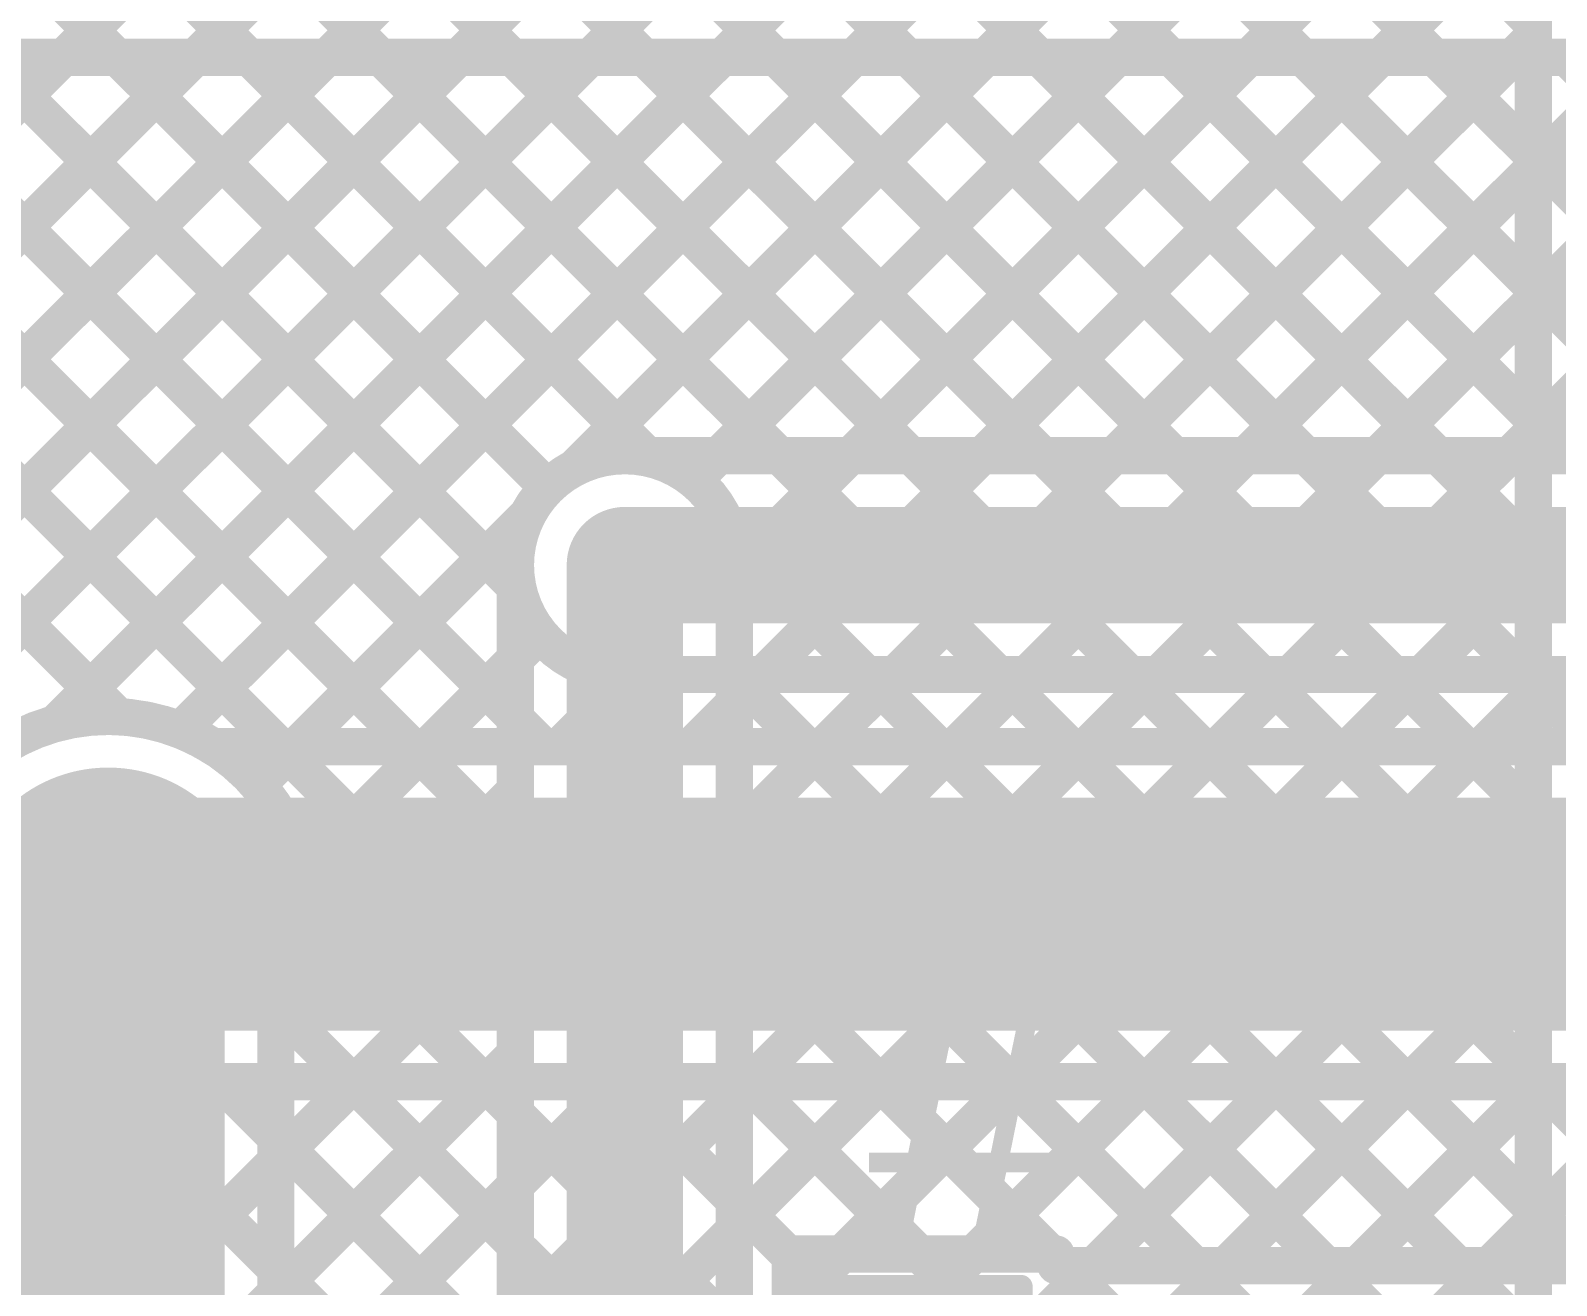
# Model space of a CAD drawing. Header units: millimetres. Extents: x 0 to 214, y 0 to 214.
# Drawn here: x 4.6023 to 4.93, y 1.5282 to 1.7979 of the extents above; entities that cross this region are included whole.
import ezdxf

# ---------------------------------------------------------------- set-up
doc = ezdxf.new("R2010")
doc.units = ezdxf.units.MM
doc.header["$MEASUREMENT"] = 0
for name, color, linetype in [('BottomLayer', 5, 'Continuous'), ('BottomSolder', 6, 'Continuous'), ('TopLayer', 1, 'Continuous'), ('TopOverlay', 2, 'Continuous'), ('TopPaste', 8, 'Continuous'), ('TopSolder', 216, 'Continuous'), ('ViaHoleLayer', 16, 'Continuous')]:
    doc.layers.add(name, color=color, linetype=linetype)
doc.styles.add('Arial', font='', dxfattribs={"height": 0.2})
doc.styles.get('Arial').set_extended_font_data('Arial')

# ---------------------------------------------------------------- blocks, each defined once
blk = doc.blocks.new('RES_0603_206')
at = {"layer": 'TopLayer'}
for points in [[(-0.015, 0.0175), (-0.015, -0.0175), (-0.045, -0.0175), (-0.045, 0.0175)], [(0.045, 0.0175), (0.045, -0.0175), (0.015, -0.0175), (0.015, 0.0175)]]:
    blk.add_hatch(color=1, dxfattribs=at).paths.add_polyline_path(points)
at = {"layer": 'TopPaste'}
for points in [[(-0.015, 0.0175), (-0.015, -0.0175), (-0.045, -0.0175), (-0.045, 0.0175)], [(0.045, 0.0175), (0.045, -0.0175), (0.015, -0.0175), (0.015, 0.0175)]]:
    blk.add_hatch(color=8, dxfattribs=at).paths.add_polyline_path(points)
at = {"layer": 'TopSolder'}
for points in [[(-0.011, 0.0215), (-0.011, -0.0215), (-0.049, -0.0215), (-0.049, 0.0215)], [(0.049, 0.0215), (0.049, -0.0215), (0.011, -0.0215), (0.011, 0.0215)]]:
    blk.add_hatch(color=216, dxfattribs=at).paths.add_polyline_path(points)
at = {"layer": 'TopOverlay', "const_width": 0.005}
for points in [[(-0.049, 0.021), (0.049, 0.021)], [(-0.049, 0.021), (-0.049, -0.021)], [(0.049, 0.021), (0.049, -0.021)], [(-0.049, -0.021), (0.049, -0.021)]]:
    blk.add_lwpolyline(points, dxfattribs=at)
at = {"layer": 'TopOverlay', "const_width": 0.0025}
for points in [[(-0.05025, 0.021, 1), (-0.04775, 0.021, 1)], [(-0.05025, 0.021, 1), (-0.04775, 0.021, 1)], [(0.04775, 0.021, 1), (0.05025, 0.021, 1)], [(0.04775, 0.021, 1), (0.05025, 0.021, 1)], [(-0.05025, -0.021, 1), (-0.04775, -0.021, 1)], [(-0.05025, -0.021, 1), (-0.04775, -0.021, 1)], [(0.04775, -0.021, 1), (0.05025, -0.021, 1)], [(0.04775, -0.021, 1), (0.05025, -0.021, 1)]]:
    blk.add_lwpolyline(points, format="xyb", close=True, dxfattribs=at)

msp = doc.modelspace()

# ---------------------------------------------------------------- hatches: boundary and pattern name
at = {"layer": 'BottomLayer'}
h = msp.add_hatch(color=5, dxfattribs=at)
edge = h.paths.add_edge_path()
edge.add_arc((4.72995, 1.683), 0.01181, 0, 360)
h = msp.add_hatch(color=5, dxfattribs=at)
edge = h.paths.add_edge_path()
edge.add_arc((4.619, 1.608), 0.0315, 0, 360)
at = {"layer": 'BottomSolder'}
h = msp.add_hatch(color=6, dxfattribs=at)
edge = h.paths.add_edge_path()
edge.add_arc((4.72995, 1.683), 0.00991, 0, 360)
at = {"layer": 'TopLayer'}
h = msp.add_hatch(color=1, dxfattribs=at)
edge = h.paths.add_edge_path()
edge.add_arc((4.72995, 1.683), 0.01181, 0, 360)
h = msp.add_hatch(color=1, dxfattribs=at)
edge = h.paths.add_edge_path()
edge.add_arc((4.619, 1.608), 0.0315, 0, 360)
at = {"layer": 'TopSolder'}
h = msp.add_hatch(color=216, dxfattribs=at)
edge = h.paths.add_edge_path()
edge.add_arc((4.72995, 1.683), 0.00991, 0, 360)
at = {"layer": 'ViaHoleLayer'}
h = msp.add_hatch(color=16, dxfattribs=at)
edge = h.paths.add_edge_path()
edge.add_arc((4.72995, 1.683), 0.00591, 0, 360)
h = msp.add_hatch(color=16, dxfattribs=at)
edge = h.paths.add_edge_path()
edge.add_arc((4.619, 1.608), 0.01575, 0, 360)

# ---------------------------------------------------------------- linework, layer by layer
at = {"layer": 'BottomLayer'}
for points, const_width in [([(4.20162, 2.466), (4.925, 1.74262)], 0.008), ([(4.2299, 2.466), (4.925, 1.7709)], 0.008), ([(4.25819, 2.466), (4.925, 1.79919)], 0.008), ([(4.18558, 2.45376), (4.925, 1.71434)], 0.008), ([(4.925, 2.44497), (4.925, 0.88711)], 0.008), ([(4.179, 2.43205), (4.925, 1.68605)], 0.008), ([(4.179, 2.40377), (4.925, 1.65777)], 0.008), ([(4.179, 2.37548), (4.925, 1.62948)], 0.008), ([(4.179, 2.3472), (4.925, 1.6012)], 0.008), ([(4.179, 2.31891), (4.925, 1.57291)], 0.008), ([(4.179, 2.29063), (4.925, 1.54463)], 0.008), ([(4.179, 2.26235), (4.73551, 1.70583)], 0.008), ([(4.179, 2.23406), (4.71339, 1.69967)], 0.008), ([(4.179, 2.20578), (4.70645, 1.67833)], 0.008), ([(4.179, 2.17749), (4.70645, 1.65004)], 0.008), ([(4.179, 2.14921), (4.70645, 1.62176)], 0.008), ([(4.179, 2.12092), (4.70645, 1.59348)], 0.008), ([(4.179, 1.36171), (4.925, 2.10771)], 0.008), ([(4.179, 2.09264), (4.6212, 1.65044)], 0.008), ([(4.179, 1.33343), (4.925, 2.07943)], 0.008), ([(4.179, 1.30514), (4.925, 2.05114)], 0.008), ([(4.179, 1.27686), (4.925, 2.02286)], 0.008), ([(4.179, 1.24858), (4.925, 1.99458)], 0.008), ([(4.60767, 1.64896), (4.925, 1.96629)], 0.008), ([(4.63454, 1.64755), (4.925, 1.93801)], 0.008), ([(4.71915, 1.70387), (4.925, 1.90972)], 0.008), ([(4.74479, 1.70122), (4.925, 1.88144)], 0.008), ([(4.75345, 1.6816), (4.925, 1.85315)], 0.008), ([(4.75345, 1.65332), (4.925, 1.82487)], 0.008), ([(4.75345, 1.62503), (4.925, 1.79659)], 0.008), ([(4.75345, 1.59675), (4.925, 1.7683)], 0.008), ([(4.75345, 1.56846), (4.925, 1.74002)], 0.008), ([(4.75345, 1.54018), (4.925, 1.71173)], 0.008), ([(4.65111, 1.63583), (4.70907, 1.6938)], 0.008), ([(4.72995, 1.2115), (4.72995, 1.683)], 0.025), ([(4.75278, 1.68857), (4.925, 1.51634)], 0.008), ([(4.75345, 1.5119), (4.925, 1.68345)], 0.008), ([(4.70645, 1.44023), (4.70645, 1.683)], 0.008), ([(4.75345, 1.22123), (4.75345, 1.683)], 0.008), ([(4.66054, 1.61698), (4.70645, 1.66289)], 0.008), ([(4.75345, 1.65961), (4.925, 1.48806)], 0.008), ([(4.75345, 1.48361), (4.925, 1.65516)], 0.008), ([(4.655, 1.58315), (4.70645, 1.6346)], 0.008), ([(4.75345, 1.63133), (4.925, 1.45978)], 0.008), ([(4.619, 1.206), (4.619, 1.608)], 0.05), ([(4.75345, 1.45533), (4.925, 1.62688)], 0.008), ([(4.66144, 1.6102), (4.70645, 1.56519)], 0.008), ([(4.655, 1.55487), (4.70645, 1.60632)], 0.008), ([(4.75345, 1.60304), (4.925, 1.43149)], 0.008), ([(4.75345, 1.42704), (4.925, 1.5986)], 0.008), ([(4.655, 1.22858), (4.655, 1.58542)], 0.008), ([(4.65609, 1.58726), (4.70645, 1.53691)], 0.008), ([(4.655, 1.52659), (4.70645, 1.57803)], 0.008), ([(4.75345, 1.57476), (4.925, 1.40321)], 0.008), ([(4.75345, 1.39876), (4.925, 1.57031)], 0.008), ([(4.655, 1.56007), (4.70645, 1.50862)], 0.008), ([(4.655, 1.4983), (4.70645, 1.54975)], 0.008), ([(4.75345, 1.54648), (4.925, 1.37492)], 0.008), ([(4.75345, 1.37047), (4.925, 1.54203)], 0.008), ([(4.655, 1.53179), (4.70645, 1.48034)], 0.008)]:
    msp.add_lwpolyline(points, dxfattribs=dict(at, const_width=const_width))
for points, const_width in [([(4.923, 1.79919, 1), (4.927, 1.79919, 1)], 0.004), ([(4.923, 1.79659, 1), (4.927, 1.79659, 1)], 0.004), ([(4.923, 1.7709, 1), (4.927, 1.7709, 1)], 0.004), ([(4.923, 1.7683, 1), (4.927, 1.7683, 1)], 0.004), ([(4.923, 1.74262, 1), (4.927, 1.74262, 1)], 0.004), ([(4.923, 1.74002, 1), (4.927, 1.74002, 1)], 0.004), ([(4.923, 1.71434, 1), (4.927, 1.71434, 1)], 0.004), ([(4.923, 1.71173, 1), (4.927, 1.71173, 1)], 0.004), ([(4.71715, 1.70387, 1), (4.72115, 1.70387, 1)], 0.004), ([(4.73351, 1.70583, 1), (4.73751, 1.70583, 1)], 0.004), ([(4.74279, 1.70122, 1), (4.74679, 1.70122, 1)], 0.004), ([(4.71139, 1.69967, 1), (4.71539, 1.69967, 1)], 0.004), ([(4.70707, 1.6938, 1), (4.71107, 1.6938, 1)], 0.004), ([(4.7237, 1.683, 1), (4.7362, 1.683, 1)], 0.0125), ([(4.75078, 1.68857, 1), (4.75478, 1.68857, 1)], 0.004), ([(4.923, 1.68605, 1), (4.927, 1.68605, 1)], 0.004), ([(4.923, 1.68345, 1), (4.927, 1.68345, 1)], 0.004), ([(4.70445, 1.683, 1), (4.70845, 1.683, 1)], 0.004), ([(4.70445, 1.683, 1), (4.70845, 1.683, 1)], 0.004), ([(4.75145, 1.683, 1), (4.75545, 1.683, 1)], 0.004), ([(4.75145, 1.683, 1), (4.75545, 1.683, 1)], 0.004), ([(4.75145, 1.6816, 1), (4.75545, 1.6816, 1)], 0.004), ([(4.70445, 1.67833, 1), (4.70845, 1.67833, 1)], 0.004), ([(4.70445, 1.66289, 1), (4.70845, 1.66289, 1)], 0.004), ([(4.75145, 1.65961, 1), (4.75545, 1.65961, 1)], 0.004), ([(4.923, 1.65777, 1), (4.927, 1.65777, 1)], 0.004), ([(4.923, 1.65516, 1), (4.927, 1.65516, 1)], 0.004), ([(4.75145, 1.65332, 1), (4.75545, 1.65332, 1)], 0.004), ([(4.60567, 1.64896, 1), (4.60967, 1.64896, 1)], 0.004), ([(4.6192, 1.65044, 1), (4.6232, 1.65044, 1)], 0.004), ([(4.63254, 1.64755, 1), (4.63654, 1.64755, 1)], 0.004), ([(4.70445, 1.65004, 1), (4.70845, 1.65004, 1)], 0.004), ([(4.64911, 1.63583, 1), (4.65311, 1.63583, 1)], 0.004), ([(4.70445, 1.6346, 1), (4.70845, 1.6346, 1)], 0.004), ([(4.75145, 1.63133, 1), (4.75545, 1.63133, 1)], 0.004), ([(4.6065, 1.608, 1), (4.6315, 1.608, 1)], 0.025), ([(4.923, 1.62948, 1), (4.927, 1.62948, 1)], 0.004), ([(4.75145, 1.62503, 1), (4.75545, 1.62503, 1)], 0.004), ([(4.923, 1.62688, 1), (4.927, 1.62688, 1)], 0.004), ([(4.70445, 1.62176, 1), (4.70845, 1.62176, 1)], 0.004), ([(4.65854, 1.61698, 1), (4.66254, 1.61698, 1)], 0.004), ([(4.65944, 1.6102, 1), (4.66344, 1.6102, 1)], 0.004), ([(4.6595, 1.608, 1), (4.6635, 1.608, 1)], 0.004), ([(4.6595, 1.608, 1), (4.6635, 1.608, 1)], 0.004), ([(4.70445, 1.60632, 1), (4.70845, 1.60632, 1)], 0.004), ([(4.75145, 1.60304, 1), (4.75545, 1.60304, 1)], 0.004), ([(4.923, 1.6012, 1), (4.927, 1.6012, 1)], 0.004), ([(4.923, 1.5986, 1), (4.927, 1.5986, 1)], 0.004), ([(4.75145, 1.59675, 1), (4.75545, 1.59675, 1)], 0.004), ([(4.70445, 1.59348, 1), (4.70845, 1.59348, 1)], 0.004), ([(4.653, 1.58542, 1), (4.657, 1.58542, 1)], 0.004), ([(4.653, 1.58542, 1), (4.657, 1.58542, 1)], 0.004), ([(4.65409, 1.58726, 1), (4.65809, 1.58726, 1)], 0.004), ([(4.653, 1.58315, 1), (4.657, 1.58315, 1)], 0.004), ([(4.70445, 1.57803, 1), (4.70845, 1.57803, 1)], 0.004), ([(4.75145, 1.57476, 1), (4.75545, 1.57476, 1)], 0.004), ([(4.923, 1.57291, 1), (4.927, 1.57291, 1)], 0.004), ([(4.923, 1.57031, 1), (4.927, 1.57031, 1)], 0.004), ([(4.75145, 1.56846, 1), (4.75545, 1.56846, 1)], 0.004), ([(4.70445, 1.56519, 1), (4.70845, 1.56519, 1)], 0.004), ([(4.653, 1.56007, 1), (4.657, 1.56007, 1)], 0.004), ([(4.653, 1.55487, 1), (4.657, 1.55487, 1)], 0.004), ([(4.70445, 1.54975, 1), (4.70845, 1.54975, 1)], 0.004), ([(4.75145, 1.54648, 1), (4.75545, 1.54648, 1)], 0.004), ([(4.923, 1.54463, 1), (4.927, 1.54463, 1)], 0.004), ([(4.75145, 1.54018, 1), (4.75545, 1.54018, 1)], 0.004), ([(4.923, 1.54203, 1), (4.927, 1.54203, 1)], 0.004), ([(4.70445, 1.53691, 1), (4.70845, 1.53691, 1)], 0.004), ([(4.653, 1.53179, 1), (4.657, 1.53179, 1)], 0.004), ([(4.653, 1.52659, 1), (4.657, 1.52659, 1)], 0.004)]:
    msp.add_lwpolyline(points, format="xyb", close=True, dxfattribs=dict(at, const_width=const_width))
at = {"layer": 'BottomLayer', "const_width": 0.008}
for points in [[(4.70645, 1.683, -1), (4.75345, 1.683)], [(4.583, 1.58542, -1.328231), (4.6615, 1.608)], [(4.6615, 1.608, -0.140979), (4.655, 1.58542)]]:
    msp.add_lwpolyline(points, format="xyb", dxfattribs=at)
at = {"layer": 'TopLayer'}
for points, const_width in [([(3.7424, 1.7921), (5.016, 1.79211)], 0.008), ([(4.46129, 1.644), (4.60939, 1.79211)], 0.008), ([(4.47953, 1.79211), (4.6212, 1.65044)], 0.008), ([(4.48957, 1.644), (4.63768, 1.79211)], 0.008), ([(4.50782, 1.79211), (4.65592, 1.644)], 0.008), ([(4.51786, 1.644), (4.66596, 1.79211)], 0.008), ([(4.5361, 1.79211), (4.68421, 1.644)], 0.008), ([(4.54614, 1.644), (4.69425, 1.79211)], 0.008), ([(4.56439, 1.79211), (4.71249, 1.644)], 0.008), ([(4.57442, 1.644), (4.72253, 1.79211)], 0.008), ([(4.59267, 1.79211), (4.70705, 1.67773)], 0.008), ([(4.60767, 1.64896), (4.75081, 1.79211)], 0.008), ([(4.62096, 1.79211), (4.71339, 1.69967)], 0.008), ([(4.63454, 1.64755), (4.7791, 1.79211)], 0.008), ([(4.64924, 1.79211), (4.73484, 1.7065)], 0.008), ([(4.67752, 1.79211), (4.76313, 1.7065)], 0.008), ([(4.70581, 1.79211), (4.79141, 1.7065)], 0.008), ([(4.71915, 1.70387), (4.80738, 1.79211)], 0.008), ([(4.73409, 1.79211), (4.8197, 1.7065)], 0.008), ([(4.75006, 1.7065), (4.83567, 1.79211)], 0.008), ([(4.76238, 1.79211), (4.84798, 1.7065)], 0.008), ([(4.77835, 1.7065), (4.86395, 1.79211)], 0.008), ([(4.79066, 1.79211), (4.87627, 1.7065)], 0.008), ([(4.80663, 1.7065), (4.89224, 1.79211)], 0.008), ([(4.81895, 1.79211), (4.90455, 1.7065)], 0.008), ([(4.83491, 1.7065), (4.92052, 1.79211)], 0.008), ([(4.84723, 1.79211), (4.93283, 1.7065)], 0.008), ([(4.8632, 1.7065), (4.9488, 1.79211)], 0.008), ([(4.87551, 1.79211), (4.96112, 1.7065)], 0.008), ([(4.89148, 1.7065), (4.97709, 1.79211)], 0.008), ([(4.9038, 1.79211), (4.9894, 1.7065)], 0.008), ([(4.91977, 1.7065), (5.00537, 1.79211)], 0.008), ([(4.93208, 1.79211), (5.01769, 1.7065)], 0.008), ([(4.72995, 1.7065), (5.02427, 1.7065)], 0.008), ([(4.65928, 1.644), (4.70907, 1.6938)], 0.008), ([(4.72995, 1.683), (5.034, 1.683)], 0.025), ([(4.68756, 1.644), (4.71172, 1.66816)], 0.008), ([(4.71585, 1.644), (4.73135, 1.6595)], 0.008), ([(4.72468, 1.6601), (4.74078, 1.644)], 0.008), ([(4.72995, 1.6595), (5.034, 1.6595)], 0.008), ([(4.74413, 1.644), (4.75963, 1.6595)], 0.008), ([(4.75356, 1.6595), (4.76906, 1.644)], 0.008), ([(4.77241, 1.644), (4.78791, 1.6595)], 0.008), ([(4.78184, 1.6595), (4.79734, 1.644)], 0.008), ([(4.8007, 1.644), (4.8162, 1.6595)], 0.008), ([(4.81013, 1.6595), (4.82563, 1.644)], 0.008), ([(4.82898, 1.644), (4.84448, 1.6595)], 0.008), ([(4.83841, 1.6595), (4.85391, 1.644)], 0.008), ([(4.85727, 1.644), (4.87277, 1.6595)], 0.008), ([(4.8667, 1.6595), (4.8822, 1.644)], 0.008), ([(4.88555, 1.644), (4.90105, 1.6595)], 0.008), ([(4.89498, 1.6595), (4.91048, 1.644)], 0.008), ([(4.91384, 1.644), (4.92934, 1.6595)], 0.008), ([(4.92327, 1.6595), (4.93877, 1.644)], 0.008), ([(4.64158, 1.644), (5.28242, 1.644)], 0.008), ([(4.057, 1.608), (4.619, 1.608)], 0.05), ([(4.619, 1.608), (5.305, 1.608)], 0.05), ([(4.49685, 1.425), (4.64385, 1.572)], 0.008), ([(4.52513, 1.425), (4.67213, 1.572)], 0.008), ([(4.55341, 1.425), (4.70041, 1.572)], 0.008), ([(4.55822, 1.572), (4.68405, 1.44616)], 0.008), ([(4.5817, 1.425), (4.7287, 1.572)], 0.008), ([(4.5865, 1.572), (4.76686, 1.39164)], 0.008), ([(4.58963, 1.40465), (4.75698, 1.572)], 0.008), ([(4.58963, 1.37636), (4.78527, 1.572)], 0.008), ([(4.64158, 1.572), (5.28242, 1.572)], 0.008), ([(4.64307, 1.572), (4.7655, 1.44957)], 0.008), ([(4.67135, 1.572), (4.76835, 1.475)], 0.008), ([(4.69964, 1.572), (4.7655, 1.50614)], 0.008), ([(4.72792, 1.572), (4.7655, 1.53442)], 0.008), ([(4.75621, 1.572), (4.79321, 1.535)], 0.008), ([(4.77655, 1.535), (4.81355, 1.572)], 0.008), ([(4.78449, 1.572), (4.82149, 1.535)], 0.008), ([(4.80484, 1.535), (4.84184, 1.572)], 0.008), ([(4.81278, 1.572), (4.85228, 1.5325)], 0.008), ([(4.83062, 1.5325), (4.87012, 1.572)], 0.008), ([(4.84106, 1.572), (4.88056, 1.5325)], 0.008), ([(4.8589, 1.5325), (4.8984, 1.572)], 0.008), ([(4.86934, 1.572), (4.90884, 1.5325)], 0.008), ([(4.88719, 1.5325), (4.92669, 1.572)], 0.008), ([(4.89763, 1.572), (4.93713, 1.5325)], 0.008), ([(4.91547, 1.5325), (4.95497, 1.572)], 0.008), ([(4.92591, 1.572), (4.96541, 1.5325)], 0.008), ([(4.46856, 1.425), (4.61002, 1.56646)], 0.008), ([(4.62122, 1.56556), (4.76686, 1.41993)], 0.008), ([(4.7655, 1.535), (4.8225, 1.535)], 0.008), ([(4.7655, 1.483), (4.7655, 1.535)], 0.008), ([(4.8225, 1.5325), (5.4505, 1.5325)], 0.008)]:
    msp.add_lwpolyline(points, dxfattribs=dict(at, const_width=const_width))
for points, const_width in [([(4.60739, 1.79211, 1), (4.61139, 1.79211, 1)], 0.004), ([(4.61896, 1.79211, 1), (4.62296, 1.79211, 1)], 0.004), ([(4.63568, 1.79211, 1), (4.63968, 1.79211, 1)], 0.004), ([(4.64724, 1.79211, 1), (4.65124, 1.79211, 1)], 0.004), ([(4.66396, 1.79211, 1), (4.66796, 1.79211, 1)], 0.004), ([(4.67552, 1.79211, 1), (4.67952, 1.79211, 1)], 0.004), ([(4.69225, 1.79211, 1), (4.69625, 1.79211, 1)], 0.004), ([(4.70381, 1.79211, 1), (4.70781, 1.79211, 1)], 0.004), ([(4.72053, 1.79211, 1), (4.72453, 1.79211, 1)], 0.004), ([(4.73209, 1.79211, 1), (4.73609, 1.79211, 1)], 0.004), ([(4.74881, 1.79211, 1), (4.75281, 1.79211, 1)], 0.004), ([(4.76038, 1.79211, 1), (4.76438, 1.79211, 1)], 0.004), ([(4.7771, 1.79211, 1), (4.7811, 1.79211, 1)], 0.004), ([(4.78866, 1.79211, 1), (4.79266, 1.79211, 1)], 0.004), ([(4.80538, 1.79211, 1), (4.80938, 1.79211, 1)], 0.004), ([(4.81695, 1.79211, 1), (4.82095, 1.79211, 1)], 0.004), ([(4.83367, 1.79211, 1), (4.83767, 1.79211, 1)], 0.004), ([(4.84523, 1.79211, 1), (4.84923, 1.79211, 1)], 0.004), ([(4.86195, 1.79211, 1), (4.86595, 1.79211, 1)], 0.004), ([(4.87351, 1.79211, 1), (4.87751, 1.79211, 1)], 0.004), ([(4.89024, 1.79211, 1), (4.89424, 1.79211, 1)], 0.004), ([(4.9018, 1.79211, 1), (4.9058, 1.79211, 1)], 0.004), ([(4.91852, 1.79211, 1), (4.92252, 1.79211, 1)], 0.004), ([(4.93008, 1.79211, 1), (4.93408, 1.79211, 1)], 0.004), ([(4.72795, 1.7065, 1), (4.73195, 1.7065, 1)], 0.004), ([(4.72795, 1.7065, 1), (4.73195, 1.7065, 1)], 0.004), ([(4.73284, 1.7065, 1), (4.73684, 1.7065, 1)], 0.004), ([(4.74806, 1.7065, 1), (4.75206, 1.7065, 1)], 0.004), ([(4.76113, 1.7065, 1), (4.76513, 1.7065, 1)], 0.004), ([(4.77635, 1.7065, 1), (4.78035, 1.7065, 1)], 0.004), ([(4.78941, 1.7065, 1), (4.79341, 1.7065, 1)], 0.004), ([(4.80463, 1.7065, 1), (4.80863, 1.7065, 1)], 0.004), ([(4.8177, 1.7065, 1), (4.8217, 1.7065, 1)], 0.004), ([(4.83291, 1.7065, 1), (4.83691, 1.7065, 1)], 0.004), ([(4.84598, 1.7065, 1), (4.84998, 1.7065, 1)], 0.004), ([(4.8612, 1.7065, 1), (4.8652, 1.7065, 1)], 0.004), ([(4.87427, 1.7065, 1), (4.87827, 1.7065, 1)], 0.004), ([(4.88948, 1.7065, 1), (4.89348, 1.7065, 1)], 0.004), ([(4.90255, 1.7065, 1), (4.90655, 1.7065, 1)], 0.004), ([(4.91777, 1.7065, 1), (4.92177, 1.7065, 1)], 0.004), ([(4.93084, 1.7065, 1), (4.93483, 1.7065, 1)], 0.004), ([(4.71715, 1.70387, 1), (4.72115, 1.70387, 1)], 0.004), ([(4.71139, 1.69967, 1), (4.71539, 1.69967, 1)], 0.004), ([(4.70707, 1.6938, 1), (4.71107, 1.6938, 1)], 0.004), ([(4.7237, 1.683, 1), (4.7362, 1.683, 1)], 0.0125), ([(4.70505, 1.67773, 1), (4.70905, 1.67773, 1)], 0.004), ([(4.70972, 1.66816, 1), (4.71372, 1.66816, 1)], 0.004), ([(4.72268, 1.6601, 1), (4.72668, 1.6601, 1)], 0.004), ([(4.72795, 1.6595, 1), (4.73195, 1.6595, 1)], 0.004), ([(4.72795, 1.6595, 1), (4.73195, 1.6595, 1)], 0.004), ([(4.72935, 1.6595, 1), (4.73335, 1.6595, 1)], 0.004), ([(4.75156, 1.6595, 1), (4.75556, 1.6595, 1)], 0.004), ([(4.75763, 1.6595, 1), (4.76163, 1.6595, 1)], 0.004), ([(4.77984, 1.6595, 1), (4.78384, 1.6595, 1)], 0.004), ([(4.78591, 1.6595, 1), (4.78991, 1.6595, 1)], 0.004), ([(4.80813, 1.6595, 1), (4.81213, 1.6595, 1)], 0.004), ([(4.8142, 1.6595, 1), (4.8182, 1.6595, 1)], 0.004), ([(4.83641, 1.6595, 1), (4.84041, 1.6595, 1)], 0.004), ([(4.84248, 1.6595, 1), (4.84648, 1.6595, 1)], 0.004), ([(4.8647, 1.6595, 1), (4.8687, 1.6595, 1)], 0.004), ([(4.87077, 1.6595, 1), (4.87477, 1.6595, 1)], 0.004), ([(4.89298, 1.6595, 1), (4.89698, 1.6595, 1)], 0.004), ([(4.89905, 1.6595, 1), (4.90305, 1.6595, 1)], 0.004), ([(4.92127, 1.6595, 1), (4.92527, 1.6595, 1)], 0.004), ([(4.92734, 1.6595, 1), (4.93134, 1.6595, 1)], 0.004), ([(4.60567, 1.64896, 1), (4.60967, 1.64896, 1)], 0.004), ([(4.6192, 1.65044, 1), (4.6232, 1.65044, 1)], 0.004), ([(4.63254, 1.64755, 1), (4.63654, 1.64755, 1)], 0.004), ([(4.63958, 1.644, 1), (4.64358, 1.644, 1)], 0.004), ([(4.63958, 1.644, 1), (4.64358, 1.644, 1)], 0.004), ([(4.65392, 1.644, 1), (4.65792, 1.644, 1)], 0.004), ([(4.65728, 1.644, 1), (4.66128, 1.644, 1)], 0.004), ([(4.68221, 1.644, 1), (4.68621, 1.644, 1)], 0.004), ([(4.68556, 1.644, 1), (4.68956, 1.644, 1)], 0.004), ([(4.71049, 1.644, 1), (4.71449, 1.644, 1)], 0.004), ([(4.71385, 1.644, 1), (4.71785, 1.644, 1)], 0.004), ([(4.73878, 1.644, 1), (4.74278, 1.644, 1)], 0.004), ([(4.74213, 1.644, 1), (4.74613, 1.644, 1)], 0.004), ([(4.76706, 1.644, 1), (4.77106, 1.644, 1)], 0.004), ([(4.77041, 1.644, 1), (4.77441, 1.644, 1)], 0.004), ([(4.79534, 1.644, 1), (4.79934, 1.644, 1)], 0.004), ([(4.7987, 1.644, 1), (4.8027, 1.644, 1)], 0.004), ([(4.82363, 1.644, 1), (4.82763, 1.644, 1)], 0.004), ([(4.82698, 1.644, 1), (4.83098, 1.644, 1)], 0.004), ([(4.85191, 1.644, 1), (4.85591, 1.644, 1)], 0.004), ([(4.85527, 1.644, 1), (4.85927, 1.644, 1)], 0.004), ([(4.8802, 1.644, 1), (4.8842, 1.644, 1)], 0.004), ([(4.88355, 1.644, 1), (4.88755, 1.644, 1)], 0.004), ([(4.90848, 1.644, 1), (4.91248, 1.644, 1)], 0.004), ([(4.91184, 1.644, 1), (4.91584, 1.644, 1)], 0.004), ([(4.6065, 1.608, 1), (4.6315, 1.608, 1)], 0.025), ([(4.6065, 1.608, 1), (4.6315, 1.608, 1)], 0.025), ([(4.63958, 1.572, 1), (4.64358, 1.572, 1)], 0.004), ([(4.63958, 1.572, 1), (4.64358, 1.572, 1)], 0.004), ([(4.64107, 1.572, 1), (4.64507, 1.572, 1)], 0.004), ([(4.64185, 1.572, 1), (4.64585, 1.572, 1)], 0.004), ([(4.66935, 1.572, 1), (4.67335, 1.572, 1)], 0.004), ([(4.67013, 1.572, 1), (4.67413, 1.572, 1)], 0.004), ([(4.69764, 1.572, 1), (4.70164, 1.572, 1)], 0.004), ([(4.69841, 1.572, 1), (4.70241, 1.572, 1)], 0.004), ([(4.72592, 1.572, 1), (4.72992, 1.572, 1)], 0.004), ([(4.7267, 1.572, 1), (4.7307, 1.572, 1)], 0.004), ([(4.75421, 1.572, 1), (4.75821, 1.572, 1)], 0.004), ([(4.75498, 1.572, 1), (4.75898, 1.572, 1)], 0.004), ([(4.78249, 1.572, 1), (4.78649, 1.572, 1)], 0.004), ([(4.78327, 1.572, 1), (4.78727, 1.572, 1)], 0.004), ([(4.81078, 1.572, 1), (4.81478, 1.572, 1)], 0.004), ([(4.81155, 1.572, 1), (4.81555, 1.572, 1)], 0.004), ([(4.83906, 1.572, 1), (4.84306, 1.572, 1)], 0.004), ([(4.83984, 1.572, 1), (4.84384, 1.572, 1)], 0.004), ([(4.86734, 1.572, 1), (4.87134, 1.572, 1)], 0.004), ([(4.86812, 1.572, 1), (4.87212, 1.572, 1)], 0.004), ([(4.89563, 1.572, 1), (4.89963, 1.572, 1)], 0.004), ([(4.8964, 1.572, 1), (4.9004, 1.572, 1)], 0.004), ([(4.92391, 1.572, 1), (4.92791, 1.572, 1)], 0.004), ([(4.92469, 1.572, 1), (4.92869, 1.572, 1)], 0.004), ([(4.60802, 1.56646, 1), (4.61202, 1.56646, 1)], 0.004), ([(4.61922, 1.56556, 1), (4.62322, 1.56556, 1)], 0.004), ([(4.7635, 1.535, 1), (4.7675, 1.535, 1)], 0.004), ([(4.7635, 1.535, 1), (4.7675, 1.535, 1)], 0.004), ([(4.7635, 1.53442, 1), (4.7675, 1.53442, 1)], 0.004), ([(4.77455, 1.535, 1), (4.77855, 1.535, 1)], 0.004), ([(4.79121, 1.535, 1), (4.79521, 1.535, 1)], 0.004), ([(4.80284, 1.535, 1), (4.80684, 1.535, 1)], 0.004), ([(4.81949, 1.535, 1), (4.82349, 1.535, 1)], 0.004), ([(4.8205, 1.535, 1), (4.8245, 1.535, 1)], 0.004), ([(4.8205, 1.5325, 1), (4.8245, 1.5325, 1)], 0.004), ([(4.82862, 1.5325, 1), (4.83262, 1.5325, 1)], 0.004), ([(4.85028, 1.5325, 1), (4.85428, 1.5325, 1)], 0.004), ([(4.8569, 1.5325, 1), (4.8609, 1.5325, 1)], 0.004), ([(4.87856, 1.5325, 1), (4.88256, 1.5325, 1)], 0.004), ([(4.88519, 1.5325, 1), (4.88919, 1.5325, 1)], 0.004), ([(4.90684, 1.5325, 1), (4.91084, 1.5325, 1)], 0.004), ([(4.91347, 1.5325, 1), (4.91747, 1.5325, 1)], 0.004)]:
    msp.add_lwpolyline(points, format="xyb", close=True, dxfattribs=dict(at, const_width=const_width))
at = {"layer": 'TopLayer', "const_width": 0.008}
for points in [[(4.72995, 1.6595, -1), (4.72995, 1.7065)], [(4.59642, 1.644, -0.287675), (4.64158, 1.644)], [(4.64158, 1.572, -0.287675), (4.59642, 1.572)]]:
    msp.add_lwpolyline(points, format="xyb", dxfattribs=at)

# ---------------------------------------------------------------- block references
at = {"rotation": 90}
msp.add_blockref('RES_0603_206', (4.794, 1.479), dxfattribs=at)

# ---------------------------------------------------------------- texts
at = {"layer": 'TopOverlay', "style": 'Arial'}
msp.add_text('#', height=0.055, rotation=360, dxfattribs=at).set_placement((4.782, 1.53659))

doc.saveas('drawing.dxf')
